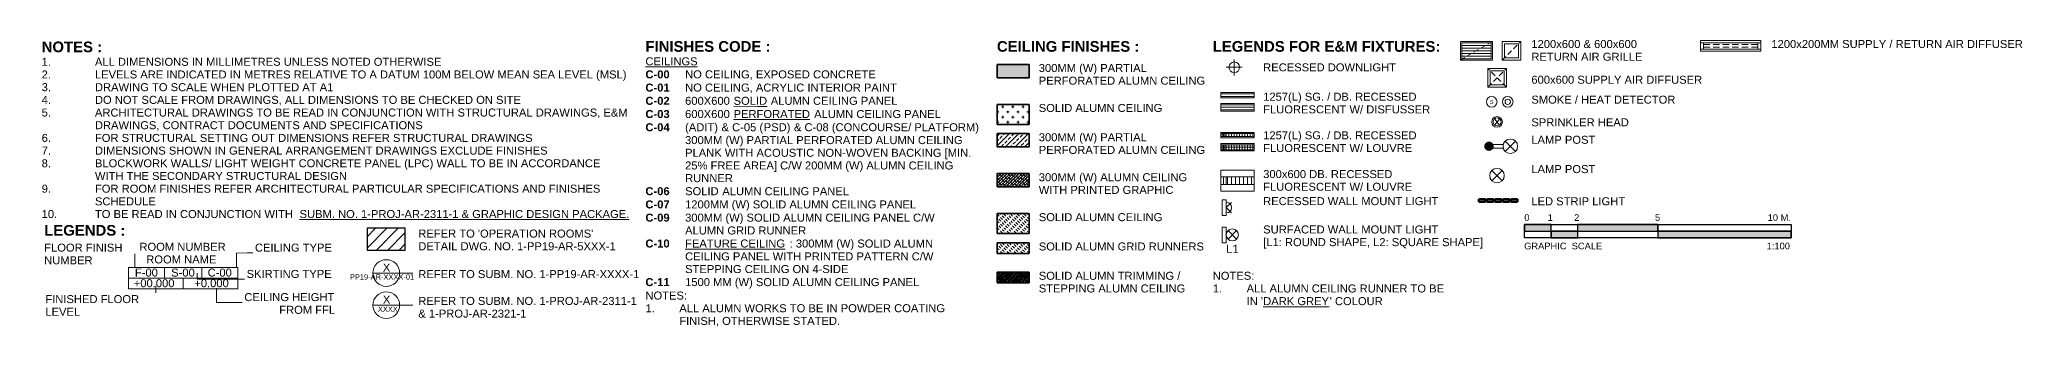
# Model space of a CAD drawing. Header units: millimetres. Extents: x -920231 to -841213, y -17301 to 22361.
# Drawn here: x -841957 to -841213, y -134 to -26 of the extents above; entities that cross this region are included whole.
import ezdxf

# ---------------------------------------------------------------- set-up
doc = ezdxf.new("R2010")
doc.units = ezdxf.units.MM
doc.linetypes.add('DPA_Hidden 50', pattern=[3, 2, -1])
doc.linetypes.add('Hidden - Short', pattern=[3.571875, 2.38125, -1.190625])
for name, color, linetype, lineweight in [('A-ANNO-NOTE', 3, 'Continuous', 25), ('A-DETL', 1, 'Continuous', 70), ('A-DETL-GENF', 2, 'Continuous', 35), ('A-DETL-THIN', 1, 'Continuous', 25), ('G-ANNO-TEXT', 3, 'Continuous', 9)]:
    doc.layers.add(name, color=color, linetype=linetype, lineweight=lineweight)
doc.styles.add('Arial_4', font='arial.ttf', dxfattribs={"height": 2.5})
doc.styles.add('Arial_5', font='arial.ttf', dxfattribs={"height": 3})
doc.styles.add('Arial_6', font='arial.ttf', dxfattribs={"height": 2})
doc.styles.add('Arial_7', font='arial.ttf', dxfattribs={"height": 1.5})
doc.styles.add('Arial_B', font='arialbd.ttf', dxfattribs={"height": 4})
doc.styles.add('Arial_B_1', font='arialbd.ttf', dxfattribs={"height": 3})
pattern_1 = [(135, (-841782.472, 1.539), (-2.539928, 2e-16), [1.034, -2.558]), (135, (-841783.742, 0.2694), (-2.539928, 2e-16), [1.034, -2.558]), (135, (-841784.3774, 2.174), (-2.539928, 2e-16), [0.51703, -3.075]), (135, (-841783.107, 0.9044), (-2.539928, 2e-16), [1.034, -2.558]), (135, (-841782.203, 0), (-2.539928, 2e-16), [0.51703, -3.075])]

# ---------------------------------------------------------------- blocks, each defined once
blk = doc.blocks.new('Graphic scale1 - Graphic scale 100-8746870-CRD_Legend Notes Part Plans - Ceiling Plan 1_100')
at = {"layer": 'A-ANNO-NOTE', "lineweight": 9}
h = blk.add_hatch(color=256, dxfattribs=at)
h.paths.add_polyline_path([(434.68, -98.08), (404.61, -98.08), (404.61, -95.59), (434.68, -95.59)])
h.paths.add_polyline_path([(394.68, -95.59), (394.68, -98.08), (384.68, -98.08), (384.68, -95.59)])
h = blk.add_hatch(color=256, dxfattribs=at)
h.paths.add_polyline_path([(484.68, -100.56), (434.68, -100.56), (434.68, -98.08), (484.68, -98.08)])
h.paths.add_polyline_path([(404.68, -98.08), (404.68, -100.56), (394.68, -100.56), (394.68, -98.08)])
at = {"layer": 'A-ANNO-NOTE'}
for p, q in [((384.68, -100.56), (384.68, -95.59)), ((384.68, -95.59), (484.68, -95.59)), ((394.68, -95.59), (384.68, -95.59)), ((384.68, -95.59), (384.68, -98.08)), ((394.68, -100.56), (394.68, -95.59)), ((394.68, -98.08), (394.68, -95.59)), ((404.61, -95.59), (404.61, -100.56)), ((434.68, -95.59), (404.61, -95.59)), ((404.61, -95.59), (404.61, -98.08)), ((434.68, -95.59), (434.68, -100.56)), ((434.68, -98.08), (434.68, -95.59)), ((484.68, -95.59), (484.68, -100.56)), ((384.68, -98.08), (484.68, -98.08)), ((384.68, -98.08), (394.68, -98.08)), ((484.68, -100.56), (384.68, -100.56)), ((404.68, -98.08), (394.68, -98.08)), ((394.68, -98.08), (394.68, -100.56)), ((394.68, -100.56), (404.68, -100.56)), ((404.61, -98.08), (434.68, -98.08)), ((404.68, -100.56), (404.68, -98.08)), ((484.68, -98.08), (434.68, -98.08)), ((434.68, -98.08), (434.68, -100.56)), ((434.68, -100.56), (484.68, -100.56)), ((484.68, -100.56), (484.68, -98.08))]:
    blk.add_line(p, q, dxfattribs=at)
at = {"layer": 'A-ANNO-NOTE', "lineweight": 9, "char_height": 2.5, "attachment_point": 1, "style": 'Arial_4'}
for s, insert, width in [('0', (384.63, -91.73), 2.3249), ('1', (393.4, -91.73), 2.3249), ('2', (403.31, -91.73), 2.3249), ('5', (433.62, -91.73), 2.3249), ('10 M.', (475.89, -91.73), 10.5021), ('GRAPHIC  SCALE', (384.56, -102.42), 35.4346), ('1:100', (475.5, -102.42), 10.5021)]:
    blk.add_mtext(s, dxfattribs=dict(at, insert=insert, width=width))

msp = doc.modelspace()

# ---------------------------------------------------------------- hatches: boundary and pattern name
at = {"layer": 'A-DETL-GENF'}
for points in [[(-841585.79, -40.49), (-841585.79, -35.49), (-841597.76, -35.49), (-841597.76, -40.49)], [(-841413.35, -67.6), (-841413, -67.56), (-841412.67, -67.42), (-841412.39, -67.2), (-841412.17, -66.92), (-841412.03, -66.59), (-841411.99, -66.24), (-841412.03, -65.89), (-841412.17, -65.56), (-841412.39, -65.28), (-841412.67, -65.06), (-841413, -64.93), (-841413.35, -64.88), (-841413.7, -64.93), (-841414.03, -65.06), (-841414.31, -65.28), (-841414.53, -65.56), (-841414.66, -65.89), (-841414.71, -66.24), (-841414.66, -66.59), (-841414.53, -66.92), (-841414.31, -67.2), (-841414.03, -67.42), (-841413.7, -67.56)]]:
    msp.add_hatch(color=7, dxfattribs=at).paths.add_polyline_path(points)
at = {"layer": 'A-DETL-GENF', "lineweight": 9}
h = msp.add_hatch(dxfattribs=at)
h.set_pattern_fill('FP_19', color=135, style=0, pattern_type=2)
h.set_pattern_definition([(0, (-841784.743, 0), (1.905, 1.905), [0.9525, -2.857]), (90, (-841784.2667, -0.4763), (-1.905, 1.905), [0.9525, -2.857])])
h.paths.add_polyline_path([(-841585.79, -57.99), (-841585.79, -50.49), (-841597.76, -50.49), (-841597.76, -57.99)])
h = msp.add_hatch(dxfattribs=at)
h.set_pattern_fill('FP_15', color=253, style=0, pattern_type=2)
h.set_pattern_definition([(45, (-841784.743, 0), (-1.78191, 1.78191), []), (45, (-841782.961, 0), (-1.78191, 1.78191), [1.26, -0.63004])])
h.paths.add_polyline_path([(-841585.79, -66.49), (-841585.79, -61.49), (-841597.76, -61.49), (-841597.76, -66.49)])
h = msp.add_hatch(dxfattribs=at)
h.set_pattern_fill('FP_16', color=253, style=0, pattern_type=2)
h.set_pattern_definition([(45, (-841784.74295, 0), (-0.561266, 0.561266), []), (135, (-841784.74295, 0), (-1.6841516, 0.5616196), [1.984, -1.191])])
h.paths.add_polyline_path([(-841585.79, -81.49), (-841585.79, -76.49), (-841597.76, -76.49), (-841597.76, -81.49)])
at = {"layer": 'A-DETL-GENF'}
h = msp.add_hatch(color=7, dxfattribs=at)
h.paths.add_polyline_path([(-841414.7, -87.14), (-841414.7, -86.14), (-841417.2, -86.14), (-841417.2, -87.14)])
h.paths.add_polyline_path([(-841402.7, -87.14), (-841402.7, -86.14), (-841405.2, -86.14), (-841405.2, -87.14)])
h.paths.add_polyline_path([(-841408.2, -87.14), (-841405.7, -87.14), (-841405.7, -86.14), (-841408.2, -86.14)])
h.paths.add_polyline_path([(-841411.7, -87.14), (-841411.7, -86.14), (-841414.2, -86.14), (-841414.2, -87.14)])
h.paths.add_polyline_path([(-841411.2, -87.14), (-841408.7, -87.14), (-841408.7, -86.14), (-841411.2, -86.14)])
at = {"layer": 'A-DETL-GENF', "lineweight": 9}
h = msp.add_hatch(dxfattribs=at)
h.set_pattern_fill('FP_17', color=253, style=0, pattern_type=2)
h.set_pattern_definition(pattern_1)
h.paths.add_polyline_path([(-841585.79, -98.99), (-841585.79, -91.49), (-841597.76, -91.49), (-841597.76, -98.99)])
h = msp.add_hatch(dxfattribs=at)
h.set_pattern_fill('FP_14', color=10, style=0, pattern_type=2)
h.set_pattern_definition([(45, (-841784.743, 0), (-2.12132, 2.12132), [])])
h.paths.add_polyline_path([(-841819.74, -105.21), (-841819.74, -97.02), (-841834.02, -97.02), (-841834.02, -105.21)])
h = msp.add_hatch(dxfattribs=at)
h.set_pattern_fill('FP_17', color=253, style=0, pattern_type=2)
h.set_pattern_definition(pattern_1)
h.paths.add_polyline_path([(-841585.79, -106.49), (-841585.79, -102.49), (-841597.76, -102.49), (-841597.76, -106.49)])
h = msp.add_hatch(dxfattribs=at)
h.set_pattern_fill('FP_18', color=253, style=0, pattern_type=2)
h.set_pattern_definition([(45, (-841784.74295, 0), (-0.3367596, 0.3367596), []), (135, (-841784.74295, 0), (-1.0102788, 0.3367596), [1.191, -0.71437])])
h.paths.add_polyline_path([(-841585.79, -117.49), (-841585.79, -113.49), (-841597.76, -113.49), (-841597.76, -117.49)])

# ---------------------------------------------------------------- linework, layer by layer
at = {"layer": 'A-DETL', "lineweight": 9}
for p, q in [((-841424.1, -26.89), (-841412.1, -26.89)), ((-841424.1, -33.89), (-841424.1, -26.89)), ((-841412.6, -27.39), (-841423.59, -27.39)), ((-841423.59, -33.35), (-841423.59, -27.39)), ((-841412.6, -28.39), (-841423.59, -28.39)), ((-841412.6, -29.39), (-841423.59, -29.39)), ((-841412.6, -27.39), (-841412.6, -33.35)), ((-841412.1, -26.89), (-841412.1, -33.89)), ((-841401.44, -26.89), (-841408.44, -26.89)), ((-841408.44, -26.89), (-841408.44, -33.89)), ((-841407.56, -27.76), (-841407.56, -33.01)), ((-841402.31, -27.76), (-841407.56, -27.76)), ((-841402.31, -33.01), (-841402.31, -27.76)), ((-841401.44, -33.89), (-841401.44, -26.89)), ((-841334.1, -26.53), (-841311.44, -26.53)), ((-841334.1, -30.48), (-841334.1, -26.53)), ((-841334.1, -27.36), (-841311.44, -27.36)), ((-841332.88, -29.79), (-841332.88, -27.36)), ((-841312.6, -27.36), (-841312.6, -29.79)), ((-841311.44, -26.53), (-841311.44, -30.48)), ((-841505.86, -36.56), (-841511.86, -36.56)), ((-841508.86, -33.61), (-841508.86, -39.61)), ((-841412.1, -33.89), (-841424.1, -33.89)), ((-841412.6, -30.39), (-841423.59, -30.39)), ((-841412.6, -31.39), (-841423.59, -31.39)), ((-841412.6, -32.39), (-841423.59, -32.39)), ((-841412.6, -33.35), (-841423.59, -33.35)), ((-841406.77, -37.04), (-841413.77, -37.04)), ((-841413.77, -37.04), (-841413.77, -44.04)), ((-841408.44, -33.89), (-841401.44, -33.89)), ((-841407.56, -33.01), (-841402.31, -33.01)), ((-841406.77, -44.04), (-841406.77, -37.04)), ((-841311.44, -29.79), (-841334.1, -29.79)), ((-841311.44, -30.48), (-841334.1, -30.48)), ((-841413.77, -44.04), (-841406.77, -44.04)), ((-841412.89, -37.92), (-841412.89, -43.17)), ((-841407.64, -37.92), (-841412.89, -37.92)), ((-841412.89, -43.17), (-841407.64, -43.17)), ((-841407.64, -43.17), (-841407.64, -37.92)), ((-841513.86, -46.06), (-841501.36, -46.06)), ((-841513.86, -48.01), (-841513.86, -46.06)), ((-841513.86, -46.48), (-841501.36, -46.48)), ((-841501.36, -47.59), (-841513.86, -47.59)), ((-841501.36, -48.01), (-841513.86, -48.01)), ((-841513.86, -50.22), (-841501.36, -50.22)), ((-841513.86, -52.99), (-841513.86, -50.22)), ((-841513.86, -50.63), (-841501.36, -50.63)), ((-841501.36, -51.6), (-841513.86, -51.6)), ((-841501.36, -48.01), (-841501.36, -46.06)), ((-841501.36, -52.99), (-841501.36, -50.22)), ((-841501.36, -52.58), (-841513.86, -52.58)), ((-841501.36, -52.99), (-841513.86, -52.99)), ((-841411.35, -55.98), (-841409.38, -58.24)), ((-841409.34, -55.98), (-841411.31, -58.24)), ((-841513.86, -61.06), (-841501.36, -61.06)), ((-841513.86, -63.01), (-841513.86, -61.06)), ((-841513.86, -61.48), (-841501.36, -61.48)), ((-841513.86, -62.59), (-841513.86, -61.48)), ((-841501.36, -62.59), (-841513.86, -62.59)), ((-841501.36, -63.01), (-841513.86, -63.01)), ((-841513.86, -65.22), (-841501.36, -65.22)), ((-841513.86, -67.99), (-841513.86, -65.22)), ((-841513.86, -65.63), (-841501.36, -65.63)), ((-841513.86, -67.58), (-841513.86, -65.63)), ((-841501.36, -66.6), (-841513.86, -66.6)), ((-841513.36, -62.59), (-841513.36, -61.48)), ((-841513.36, -67.58), (-841513.36, -65.63)), ((-841512.86, -62.59), (-841512.86, -61.48)), ((-841512.86, -67.58), (-841512.86, -65.63)), ((-841512.36, -62.59), (-841512.36, -61.48)), ((-841512.36, -67.58), (-841512.36, -65.63)), ((-841511.86, -62.59), (-841511.86, -61.48)), ((-841511.86, -67.58), (-841511.86, -65.63)), ((-841510.86, -62.59), (-841510.86, -61.48)), ((-841510.86, -67.58), (-841510.86, -65.63)), ((-841509.86, -62.59), (-841509.86, -61.48)), ((-841509.86, -67.58), (-841509.86, -65.63)), ((-841508.86, -62.59), (-841508.86, -61.48)), ((-841508.86, -67.58), (-841508.86, -65.63)), ((-841507.86, -62.59), (-841507.86, -61.48)), ((-841507.86, -67.58), (-841507.86, -65.63)), ((-841506.86, -62.59), (-841506.86, -61.48)), ((-841506.86, -67.58), (-841506.86, -65.63)), ((-841505.86, -62.59), (-841505.86, -61.48)), ((-841505.86, -67.58), (-841505.86, -65.63)), ((-841504.86, -62.59), (-841504.86, -61.48)), ((-841504.86, -67.58), (-841504.86, -65.63)), ((-841503.86, -62.59), (-841503.86, -61.48)), ((-841503.86, -67.58), (-841503.86, -65.63)), ((-841502.86, -62.59), (-841502.86, -61.48)), ((-841502.86, -67.58), (-841502.86, -65.63)), ((-841501.86, -62.59), (-841501.86, -61.48)), ((-841501.86, -67.58), (-841501.86, -65.63)), ((-841501.36, -63.01), (-841501.36, -61.06)), ((-841501.36, -67.99), (-841501.36, -65.22)), ((-841408, -65.61), (-841412.14, -65.61)), ((-841403.42, -68.17), (-841407.27, -64.32)), ((-841407.27, -68.17), (-841403.42, -64.32)), ((-841501.36, -67.58), (-841513.86, -67.58)), ((-841501.36, -67.99), (-841513.86, -67.99)), ((-841407.97, -66.97), (-841412.2, -66.97)), ((-841513.86, -83.04), (-841513.86, -75.22)), ((-841513.86, -75.22), (-841501.36, -75.22)), ((-841513.86, -77.72), (-841501.36, -77.72)), ((-841501.36, -80.54), (-841513.86, -80.54)), ((-841512.91, -80.54), (-841512.91, -77.72)), ((-841511.91, -80.54), (-841511.91, -77.72)), ((-841511.41, -80.54), (-841511.41, -77.72)), ((-841509.91, -80.54), (-841509.91, -77.72)), ((-841508.41, -80.54), (-841508.41, -77.72)), ((-841506.91, -80.54), (-841506.91, -77.72)), ((-841505.41, -80.54), (-841505.41, -77.72)), ((-841503.91, -80.54), (-841503.91, -77.72)), ((-841502.41, -80.54), (-841502.41, -77.72)), ((-841501.36, -75.22), (-841501.36, -83.04)), ((-841408.42, -79.17), (-841412.27, -75.32)), ((-841412.27, -79.17), (-841408.42, -75.32)), ((-841501.36, -83.04), (-841513.86, -83.04)), ((-841513.36, -92.23), (-841513.36, -86.32)), ((-841511.86, -86.32), (-841513.36, -86.32)), ((-841511.86, -86.32), (-841511.86, -92.23)), ((-841511.86, -89.27), (-841509.91, -87.33)), ((-841511.86, -92.23), (-841513.36, -92.23)), ((-841513.36, -102.45), (-841513.36, -96.55)), ((-841511.86, -96.55), (-841513.36, -96.55)), ((-841511.86, -89.27), (-841509.91, -91.22)), ((-841511.86, -96.55), (-841511.86, -102.45)), ((-841511.86, -102.45), (-841513.36, -102.45)), ((-841511.2, -101.1), (-841508.01, -97.9)), ((-841511.2, -97.9), (-841508.01, -101.1)), ((-841927.99, -106.27), (-841954.54, -106.27)), ((-841921.18, -106.27), (-841927.99, -106.27)), ((-841921.18, -111.69), (-841921.18, -106.27)), ((-841883.02, -111.69), (-841883.02, -106.27)), ((-841883.02, -106.27), (-841847.09, -106.27)), ((-841923.47, -111.69), (-841882.47, -111.69)), ((-841923.47, -119.69), (-841923.47, -111.69)), ((-841923.47, -115.69), (-841882.47, -115.69)), ((-841913.31, -118.65), (-841913.31, -125.6)), ((-841909.97, -111.69), (-841909.97, -115.69)), ((-841902.97, -115.69), (-841902.97, -119.69)), ((-841897.76, -113.81), (-841897.76, -116.14)), ((-841897.76, -116.14), (-841847.09, -116.14)), ((-841895.97, -111.69), (-841895.97, -115.69)), ((-841882.47, -111.69), (-841882.47, -119.69)), ((-841831.85, -113.81), (-841816.85, -113.81)), ((-841923.64, -125.6), (-841954.54, -125.6)), ((-841913.31, -125.6), (-841923.64, -125.6)), ((-841882.47, -119.69), (-841923.47, -119.69)), ((-841890.52, -119.47), (-841890.52, -124.86)), ((-841890.52, -124.86), (-841847.09, -124.86)), ((-841831.85, -125.86), (-841816.85, -125.86))]:
    msp.add_line(p, q, dxfattribs=at)
at = {"layer": 'A-DETL', "linetype": 'DPA_Hidden 50', "lineweight": 9}
for p, q in [((-841412.1, -26.89), (-841424.1, -33.89)), ((-841408.44, -33.89), (-841401.44, -26.89)), ((-841406.77, -44.04), (-841413.77, -37.04)), ((-841413.77, -44.04), (-841406.77, -37.04))]:
    msp.add_line(p, q, dxfattribs=at)
at = {"layer": 'A-DETL', "linetype": 'Hidden - Short', "lineweight": 9}
for p, q in [((-841332.88, -28.08), (-841312.6, -28.08)), ((-841312.6, -28.96), (-841332.88, -28.96))]:
    msp.add_line(p, q, dxfattribs=at)
at = {"layer": 'A-DETL', "lineweight": 35}
for p, q in [((-841585.79, -35.49), (-841597.76, -35.49)), ((-841597.76, -35.49), (-841597.76, -40.49)), ((-841585.79, -40.49), (-841585.79, -35.49)), ((-841597.76, -40.49), (-841585.79, -40.49)), ((-841585.79, -50.49), (-841597.76, -50.49)), ((-841597.76, -50.49), (-841597.76, -57.99)), ((-841585.79, -57.99), (-841585.79, -50.49)), ((-841597.76, -57.99), (-841585.79, -57.99)), ((-841585.79, -61.49), (-841597.76, -61.49)), ((-841597.76, -61.49), (-841597.76, -66.49)), ((-841597.76, -66.49), (-841585.79, -66.49)), ((-841585.79, -66.49), (-841585.79, -61.49)), ((-841585.79, -76.49), (-841597.76, -76.49)), ((-841597.76, -76.49), (-841597.76, -81.49)), ((-841597.76, -81.49), (-841585.79, -81.49)), ((-841585.79, -81.49), (-841585.79, -76.49)), ((-841585.79, -91.49), (-841597.76, -91.49)), ((-841597.76, -91.49), (-841597.76, -98.99)), ((-841585.79, -98.99), (-841585.79, -91.49)), ((-841597.76, -98.99), (-841585.79, -98.99)), ((-841585.79, -102.49), (-841597.76, -102.49)), ((-841597.76, -102.49), (-841597.76, -106.49)), ((-841585.79, -106.49), (-841585.79, -102.49)), ((-841597.76, -106.49), (-841585.79, -106.49)), ((-841585.79, -113.49), (-841597.76, -113.49)), ((-841597.76, -113.49), (-841597.76, -117.49)), ((-841597.76, -117.49), (-841585.79, -117.49)), ((-841585.79, -117.49), (-841585.79, -113.49))]:
    msp.add_line(p, q, dxfattribs=at)
at = {"layer": 'A-DETL', "lineweight": 50}
for p, q in [((-841414.7, -86.14), (-841417.2, -86.14)), ((-841417.2, -86.14), (-841417.2, -87.14)), ((-841417.2, -87.14), (-841414.7, -87.14)), ((-841414.7, -87.14), (-841414.7, -86.14)), ((-841411.7, -86.14), (-841414.2, -86.14)), ((-841414.2, -86.14), (-841414.2, -87.14)), ((-841414.2, -87.14), (-841411.7, -87.14)), ((-841411.7, -87.14), (-841411.7, -86.14)), ((-841408.7, -86.14), (-841411.2, -86.14)), ((-841411.2, -86.14), (-841411.2, -87.14)), ((-841411.2, -87.14), (-841408.7, -87.14)), ((-841408.7, -87.14), (-841408.7, -86.14)), ((-841405.7, -86.14), (-841408.2, -86.14)), ((-841408.2, -86.14), (-841408.2, -87.14)), ((-841408.2, -87.14), (-841405.7, -87.14)), ((-841405.7, -87.14), (-841405.7, -86.14)), ((-841402.7, -86.14), (-841405.2, -86.14)), ((-841405.2, -86.14), (-841405.2, -87.14)), ((-841405.2, -87.14), (-841402.7, -87.14)), ((-841402.7, -87.14), (-841402.7, -86.14))]:
    msp.add_line(p, q, dxfattribs=at)
at = {"layer": 'A-DETL', "lineweight": 9}
for centre, radius in [((-841508.86, -36.56), 2), ((-841412.34, -49.55), 2), ((-841406.34, -49.55), 2), ((-841406.34, -49.55), 1), ((-841410.34, -57.09), 2), ((-841410.34, -57.09), 1.5), ((-841405.35, -66.24), 2.72), ((-841410.35, -77.24), 2.72), ((-841509.6, -99.5), 2.26), ((-841826.85, -113.81), 5), ((-841826.85, -125.86), 5)]:
    msp.add_circle(centre, radius, dxfattribs=at)
for centre, radius, start, end in [((-841413.35, -66.24), 1.36, 90, 270), ((-841413.35, -66.24), 1.36, 270, 90), ((-841511.86, -89.27), 2, 270, 90)]:
    msp.add_arc(centre, radius, start, end, dxfattribs=at)
at = {"layer": 'A-DETL', "lineweight": 50}
for start, end in [(360, 180), (180, 360)]:
    msp.add_arc((-841413.35, -66.24), 1.36, start, end, dxfattribs=at)
at = {"layer": 'A-DETL-THIN'}
for p, q in [((-841819.74, -97.02), (-841834.02, -97.02)), ((-841834.02, -97.02), (-841834.02, -105.21)), ((-841819.74, -105.21), (-841819.74, -97.02)), ((-841834.02, -105.21), (-841819.74, -105.21))]:
    msp.add_line(p, q, dxfattribs=at)

# ---------------------------------------------------------------- block references
at = {"layer": 'A-ANNO-NOTE', "lineweight": 9}
msp.add_blockref('Graphic scale1 - Graphic scale 100-8746870-CRD_Legend Notes Part Plans - Ceiling Plan 1_100', (-841784.74, 0), dxfattribs=at)

# ---------------------------------------------------------------- texts
at = {"layer": 'G-ANNO-TEXT', "color": 7, "attachment_point": 1}
for s, insert, char_height, width, style in [('NOTES :', (-841956.08, -26.91), 4, 27.6582, 'Arial_B'), ('FINISHES CODE :', (-841729.68, -26.74), 4, 57.2405, 'Arial_B'), ('CEILING FINISHES :', (-841597.87, -26.74), 4, 65.2574, 'Arial_B'), ('LEGENDS FOR E&M FIXTURES:', (-841516.95, -26.74), 4, 104.2194, 'Arial_B'), ('1200x600 & 600x600 ', (-841397.47, -26.34), 3, 50.2658, 'Arial_5'), ('1200x200MM SUPPLY / RETURN AIR DIFFUSER', (-841307.47, -26.34), 3, 115.7637, 'Arial_5'), ('\\LCEILINGS', (-841729.68, -32.84), 3, 24.0506, 'Arial_5'), ('300MM (W) PARTIAL ', (-841582.18, -35.34), 3, 51.5485, 'Arial_5'), ('RECESSED DOWNLIGHT', (-841498.03, -35.1), 3, 61.4894, 'Arial_5'), ('RETURN AIR GRILLE', (-841397.47, -31.11), 3, 51.2278, 'Arial_5'), ('C-00', (-841729.68, -37.73), 3, 11.1435, 'Arial_B_1'), ('C-01', (-841729.68, -42.69), 3, 11.1435, 'Arial_B_1'), ('^I^I', (-841720.49, -37.73), 3, 6.8945, 'Arial_5'), ('^I^I', (-841720.49, -42.69), 3, 6.8945, 'Arial_5'), ('NO CEILING, EXPOSED CONCRETE', (-841714.8, -37.73), 3, 87.7046, 'Arial_5'), ('NO CEILING, ACRYLIC INTERIOR PAINT', (-841714.8, -42.69), 3, 97.5654, 'Arial_5'), ('PERFORATED ALUMN CEILING  ', (-841582.18, -40.1), 3, 78.2447, 'Arial_5'), ('600x600 SUPPLY AIR DIFFUSER', (-841397.47, -39.75), 3, 78.6455, 'Arial_5'), ('C-02', (-841729.68, -47.66), 3, 11.1435, 'Arial_B_1'), ('^I^I', (-841720.49, -47.66), 3, 6.8945, 'Arial_5'), ('600X600 ', (-841714.8, -47.66), 3, 22.0464, 'Arial_5'), ('\\LSOLID', (-841696.61, -47.66), 3, 15.4726, 'Arial_5'), (' ALUMN CEILING PANEL ', (-841683.84, -47.66), 3, 61.2489, 'Arial_5'), ('SOLID ALUMN CEILING', (-841582.18, -50.34), 3, 56.9198, 'Arial_5'), ('1257(L) SG. / DB. RECESSED ', (-841498.03, -46.12), 3, 72.232, 'Arial_5'), ('FLUORESCENT W/ DISFUSSER', (-841498.03, -50.88), 3, 77.2025, 'Arial_5'), ('S', (-841413.04, -48.87), 1.5, 1.6835, 'Arial_7'), ('SMOKE / HEAT DETECTOR', (-841397.47, -47.22), 3, 66.5401, 'Arial_5'), ('C-03', (-841729.68, -52.62), 3, 11.1435, 'Arial_B_1'), ('C-04 ', (-841729.68, -57.58), 3, 12.5865, 'Arial_B_1'), ('^I^I', (-841720.49, -52.62), 3, 6.8945, 'Arial_5'), ('\\fArial|b1|i0|c0|p34|;^I', (-841719.3, -57.58), 3, 5.4515, 'Arial_B_1'), ('600X600 ', (-841714.8, -52.62), 3, 22.0464, 'Arial_5'), ('(', (-841714.8, -57.58), 3, 1.6835, 'Arial_5'), ('ADIT)', (-841713.41, -57.58), 3, 13.4683, 'Arial_5'), (' & C-05 (', (-841702.3, -57.58), 3, 20.6034, 'Arial_5'), ('\\LPERFORATED', (-841696.61, -52.62), 3, 35.1941, 'Arial_5'), ('PSD)', (-841685.3, -57.58), 3, 12.2658, 'Arial_5'), ('& C-08 (CONCOURSE/ PLATFORM)', (-841673.99, -57.58), 3, 85.1392, 'Arial_5'), (' ALUMN CEILING PANEL ', (-841667.57, -52.62), 3, 61.2489, 'Arial_5'), ('^I^I^I', (-841617.04, -52.62), 3, 13.789, 'Arial_5'), ('^I', (-841603.74, -57.58), 3, 3.6878, 'Arial_5'), ('SPRINKLER HEAD', (-841397.47, -55.72), 3, 44.8945, 'Arial_5'), ('^I^I^I', (-841729.68, -62.41), 3, 18.038, 'Arial_5'), ('300MM (W) PARTIAL PERFORATED ALUMN CEILING ', (-841714.8, -62.41), 3, 129.6329, 'Arial_5'), ('^I^I', (-841607.84, -62.41), 3, 8.6582, 'Arial_5'), ('300MM (W) PARTIAL ', (-841582.18, -61.34), 3, 51.5485, 'Arial_5'), ('PERFORATED ALUMN CEILING', (-841582.18, -66.1), 3, 76.6413, 'Arial_5'), ('1257(L) SG. / DB. RECESSED ', (-841498.03, -60.61), 3, 72.232, 'Arial_5'), ('FLUORESCENT W/ LOUVRE', (-841498.03, -65.38), 3, 68.9451, 'Arial_5'), ('LAMP POST', (-841397.47, -62.29), 3, 29.5823, 'Arial_5'), ('^I^I^I', (-841729.68, -67.17), 3, 18.038, 'Arial_5'), ('^I^I^I', (-841729.68, -71.93), 3, 18.038, 'Arial_5'), ('25% FREE AREA] C/W 200MM (W) ALUMN CEILING ', (-841714.8, -71.93), 3, 125.5443, 'Arial_5'), ('PLANK WITH ACOUSTIC NON-WOVEN BACKING [MIN. ', (-841714.8, -67.17), 3, 133.8818, 'Arial_5'), ('^I^I^I', (-841611.21, -71.93), 3, 12.7468, 'Arial_5'), ('^I', (-841604.34, -67.17), 3, 4.4093, 'Arial_5'), ('LAMP POST', (-841397.47, -73.29), 3, 29.5823, 'Arial_5'), ('^I^I^I', (-841729.68, -76.69), 3, 18.038, 'Arial_5'), ('C-06 ', (-841729.68, -81.59), 3, 12.5865, 'Arial_B_1'), ('^I', (-841719.3, -81.59), 3, 5.4515, 'Arial_5'), ('SOLID ', (-841714.8, -81.59), 3, 16.9156, 'Arial_5'), ('RUNNER ', (-841714.8, -76.69), 3, 23.3291, 'Arial_5'), ('ALUMN CEILING PANEL ', (-841700.84, -81.59), 3, 59.8059, 'Arial_5'), ('WITH PRINTED GRAPHIC ', (-841582.18, -81.1), 3, 63.8143, 'Arial_5'), ('300MM (W) ALUMN CEILING ', (-841582.18, -76.34), 3, 69.9873, 'Arial_5'), ('300x600 DB. RECESSED ', (-841498.03, -75.16), 3, 61.0084, 'Arial_5'), ('FLUORESCENT W/ LOUVRE', (-841498.03, -79.92), 3, 68.9451, 'Arial_5'), ('C-07 ', (-841729.68, -86.55), 3, 12.5865, 'Arial_B_1'), ('^I', (-841718.11, -86.55), 3, 4.0084, 'Arial_5'), ('1200MM (W) SOLID ALUMN CEILING PANEL', (-841714.8, -86.55), 3, 106.7046, 'Arial_5'), ('RECESSED WALL MOUNT LIGHT', (-841498.03, -85.32), 3, 81.0506, 'Arial_5'), ('LED STRIP LIGHT', (-841397.47, -85.37), 3, 43.3713, 'Arial_5'), ('^I^I^I', (-841729.68, -96.34), 3, 18.038, 'Arial_5'), ('C-09', (-841729.68, -91.51), 3, 11.1435, 'Arial_B_1'), ('^I^I', (-841720.49, -91.51), 3, 6.8945, 'Arial_B_1'), ('ALUMN GRID RUNNER', (-841714.8, -96.34), 3, 55.5569, 'Arial_5'), ('300MM (W) SOLID ALUMN CEILING PANEL C/W ', (-841714.8, -91.51), 3, 116.9662, 'Arial_5'), ('^I', (-841618.29, -91.51), 3, 3.2869, 'Arial_5'), ('SOLID ALUMN CEILING', (-841582.18, -91.34), 3, 56.9198, 'Arial_5'), ('SURFACED WALL MOUNT LIGHT', (-841498.03, -95.96), 3, 80.9704, 'Arial_5'), ('C-10', (-841729.68, -101.23), 3, 11.1435, 'Arial_B_1'), ('^I', (-841719.3, -101.23), 3, 5.4515, 'Arial_5'), ('\\LFEATURE CEILING', (-841714.8, -101.23), 3, 46.097, 'Arial_5'), (' : 300MM (W) SOLID ALUMN ', (-841676.77, -101.23), 3, 69.1856, 'Arial_5'), ('^I^I^I^I', (-841619.68, -101.23), 3, 23.0084, 'Arial_5'), ('SOLID ALUMN GRID RUNNERS', (-841582.18, -102.34), 3, 75.9198, 'Arial_5'), ('L1', (-841511.9, -103.19), 3, 5.7721, 'Arial_5'), ('[L1: ROUND SHAPE, L2: SQUARE SHAPE]', (-841498.03, -100.72), 3, 101.4135, 'Arial_5'), ('X', (-841828.13, -110.25), 3, 3.2869, 'Arial_5'), ('^I^I^I', (-841729.68, -106.06), 3, 18.038, 'Arial_5'), ('^I^I^I', (-841729.68, -110.82), 3, 18.038, 'Arial_5'), ('STEPPING CEILING ON 4-SIDE', (-841714.8, -110.82), 3, 75.3586, 'Arial_5'), ('CEILING PANEL WITH PRINTED PATTERN C/W ', (-841714.8, -106.06), 3, 116.6455, 'Arial_5'), ('+00.000', (-841921.53, -116.14), 3, 18.8397, 'Arial_5'), ('F-00', (-841921.12, -112.14), 3, 10.5823, 'Arial_5'), ('S-00', (-841907.5, -112.14), 3, 10.903, 'Arial_5'), ('+0.000', (-841898.84, -116.14), 3, 15.9536, 'Arial_5'), ('C-00', (-841893.85, -112.14), 3, 11.1435, 'Arial_5'), ('REFER TO SUBM. NO. 1-PP19-AR-XXXX-1', (-841814.84, -112.71), 3, 101.2531, 'Arial_5'), ('C-11', (-841729.68, -115.72), 3, 11.1435, 'Arial_B_1'), ('^I', (-841719.3, -115.72), 3, 5.4515, 'Arial_5'), ('1500 MM (W) SOLID ALUMN CEILING PANEL', (-841714.8, -115.72), 3, 108.1476, 'Arial_5'), ('SOLID ALUMN TRIMMING / ', (-841582.18, -113.34), 3, 66.6202, 'Arial_5'), ('STEPPING ALUMN CEILING', (-841582.18, -118.1), 3, 67.5823, 'Arial_5'), ('1.', (-841516.95, -118.1), 3, 15.3924, 'Arial_5'), ('NOTES:', (-841516.95, -113.34), 3, 19.2405, 'Arial_5'), ('ALL ALUMN CEILING RUNNER TO BE ', (-841504.25, -118.1), 3, 92.4346, 'Arial_5'), ('XXXX', (-841829.99, -126.39), 2, 9.2996, 'Arial_6'), ('X', (-841828.13, -122.3), 3, 3.2869, 'Arial_5'), ('REFER TO SUBM. NO. 1-PROJ-AR-2311-1 ', (-841814.84, -122.78), 3, 102.135, 'Arial_5'), ('1.', (-841729.68, -125.52), 3, 15.3924, 'Arial_5'), ('NOTES:', (-841729.68, -120.76), 3, 19.2405, 'Arial_5'), ('ALL ALUMN WORKS TO BE IN POWDER COATING ', (-841716.98, -125.52), 3, 124.5822, 'Arial_5'), ("IN '", (-841504.25, -122.86), 3, 7.5359, 'Arial_5'), ('\\LDARK GREY', (-841498.03, -122.86), 3, 30.2236, 'Arial_5'), ("' COLOUR", (-841473.09, -122.86), 3, 24.3713, 'Arial_5'), ('& 1-PROJ-AR-2321-1 ', (-841814.84, -127.54), 3, 51.2278, 'Arial_5'), ('FINISH, OTHERWISE STATED.', (-841716.98, -130.28), 3, 74.5569, 'Arial_5')]:
    msp.add_mtext(s, dxfattribs=dict(at, insert=insert, char_height=char_height, width=width, style=style))
at = {"layer": 'G-ANNO-TEXT', "color": 7, "char_height": 3, "width": 24.2097, "attachment_point": 1, "style": 'Arial_5', "bg_fill": 3, "box_fill_scale": 1.25, "bg_fill_color": 256, "bg_fill_true_color": 13158600, "bg_fill_transparency": 0}
for s, insert in [('6.', (-841956.08, -61.59)), ('9.', (-841956.08, -80.64))]:
    msp.add_mtext(s, dxfattribs=dict(at, insert=insert))

# ---------------------------------------------------------------- next in the draw order: texts
at = {"layer": 'G-ANNO-TEXT', "color": 7, "char_height": 3, "attachment_point": 1, "style": 'Arial_5', "bg_fill": 3, "box_fill_scale": 1.25, "bg_fill_color": 256, "bg_fill_true_color": 13158600, "bg_fill_transparency": 0}
for s, insert, width in [('1.', (-841956.08, -33.01), 24.2097), ('7.', (-841956.08, -66.35), 24.2097), ("REFER TO 'OPERATION ROOMS' ", (-841814.84, -97.5), 82.0928), ('ROOM NAME', (-841916.85, -107.2), 32.2278), ('SKIRTING TYPE', (-841879.22, -112.64), 39.2827), ('FINISHED FLOOR', (-841954.69, -122.1), 43.1308), ('CEILING HEIGHT', (-841880.09, -121.35), 41.5274)]:
    msp.add_mtext(s, dxfattribs=dict(at, insert=insert, width=width))

# ---------------------------------------------------------------- next in the draw order: texts
for s, insert, width in [('2.', (-841956.08, -37.77), 24.2097), ('8.', (-841956.08, -71.11), 24.2097), ('ROOM NUMBER', (-841919.42, -102.46), 39.6034), ('DETAIL DWG. NO. 1-PP19-AR-5XXX-1', (-841814.84, -102.26), 90.9114), ('LEVEL', (-841954.69, -126.86), 16.1139), ('FROM FFL', (-841866.99, -126.12), 25.654)]:
    msp.add_mtext(s, dxfattribs=dict(at, insert=insert, width=width))
at = {"layer": 'G-ANNO-TEXT', "color": 7, "insert": (-841840.47, -114.27), "char_height": 2, "width": 29.8228, "attachment_point": 1, "style": 'Arial_6'}
msp.add_mtext('PP19-AR-XXXX-01', dxfattribs=at)

# ---------------------------------------------------------------- next in the draw order: texts
at = {"layer": 'G-ANNO-TEXT', "color": 7, "char_height": 3, "attachment_point": 1, "style": 'Arial_5', "bg_fill": 3, "box_fill_scale": 1.25, "bg_fill_color": 256, "bg_fill_true_color": 13158600, "bg_fill_transparency": 0}
for s, insert, width in [('ALL DIMENSIONS IN MILLIMETRES UNLESS NOTED OTHERWISE', (-841936.1, -33.01), 160.097), ('3.', (-841956.08, -42.54), 24.2097), ('FLOOR FINISH', (-841955.13, -102.77), 35.9958), ('CEILING TYPE', (-841876.11, -102.77), 35.5148)]:
    msp.add_mtext(s, dxfattribs=dict(at, insert=insert, width=width))

# ---------------------------------------------------------------- next in the draw order: texts
for s, insert, width in [('LEVELS ARE INDICATED IN METRES RELATIVE TO A DATUM 100M BELOW MEAN SEA LEVEL (MSL)', (-841936.1, -37.77), 245.7172), ('4.', (-841956.08, -47.3), 24.2097), ('NUMBER', (-841955.13, -107.54), 22.2067)]:
    msp.add_mtext(s, dxfattribs=dict(at, insert=insert, width=width))
at = {"layer": 'G-ANNO-TEXT', "color": 7, "insert": (-841955.13, -95.78), "char_height": 4, "width": 37.1181, "attachment_point": 1, "style": 'Arial_B'}
msp.add_mtext('LEGENDS :', dxfattribs=at)

# ---------------------------------------------------------------- next in the draw order: texts
at = {"layer": 'G-ANNO-TEXT', "color": 7, "char_height": 3, "attachment_point": 1, "style": 'Arial_5', "bg_fill": 3, "box_fill_scale": 1.25, "bg_fill_color": 256, "bg_fill_true_color": 13158600, "bg_fill_transparency": 0}
for s, insert, width in [('DRAWING TO SCALE WHEN PLOTTED AT A1', (-841936.1, -42.54), 110.713), ('5.', (-841956.08, -52.06), 24.2097), ('10.', (-841956.08, -90.16), 24.2097)]:
    msp.add_mtext(s, dxfattribs=dict(at, insert=insert, width=width))

# ---------------------------------------------------------------- next in the draw order: texts
at = {"layer": 'G-ANNO-TEXT', "color": 7, "insert": (-841936.1, -47.3), "char_height": 3, "width": 196.6539, "attachment_point": 1, "style": 'Arial_5', "bg_fill": 3, "box_fill_scale": 1.25, "bg_fill_color": 256, "bg_fill_true_color": 13158600, "bg_fill_transparency": 0}
msp.add_mtext('DO NOT SCALE FROM DRAWINGS, ALL DIMENSIONS TO BE CHECKED ON SITE', dxfattribs=at)

# ---------------------------------------------------------------- next in the draw order: texts
at = {"layer": 'G-ANNO-TEXT', "color": 7, "insert": (-841936.1, -52.06), "char_height": 3, "width": 247.7214, "attachment_point": 1, "style": 'Arial_5', "bg_fill": 3, "box_fill_scale": 1.25, "bg_fill_color": 256, "bg_fill_true_color": 13158600, "bg_fill_transparency": 0}
msp.add_mtext('ARCHITECTURAL DRAWINGS TO BE READ IN CONJUNCTION WITH STRUCTURAL DRAWINGS, E&M ', dxfattribs=at)

# ---------------------------------------------------------------- next in the draw order: texts
at = {"layer": 'G-ANNO-TEXT', "color": 7, "insert": (-841936.1, -56.82), "char_height": 3, "width": 151.2784, "attachment_point": 1, "style": 'Arial_5', "bg_fill": 3, "box_fill_scale": 1.25, "bg_fill_color": 256, "bg_fill_true_color": 13158600, "bg_fill_transparency": 0}
msp.add_mtext('DRAWINGS, CONTRACT DOCUMENTS AND SPECIFICATIONS', dxfattribs=at)

# ---------------------------------------------------------------- next in the draw order: texts
at = {"layer": 'G-ANNO-TEXT', "color": 7, "insert": (-841936.1, -61.59), "char_height": 3, "width": 202.0252, "attachment_point": 1, "style": 'Arial_5', "bg_fill": 3, "box_fill_scale": 1.25, "bg_fill_color": 256, "bg_fill_true_color": 13158600, "bg_fill_transparency": 0}
msp.add_mtext('FOR STRUCTURAL SETTING OUT DIMENSIONS REFER STRUCTURAL DRAWINGS', dxfattribs=at)

# ---------------------------------------------------------------- next in the draw order: texts
at = {"layer": 'G-ANNO-TEXT', "color": 7, "insert": (-841936.1, -66.35), "char_height": 3, "width": 208.7594, "attachment_point": 1, "style": 'Arial_5', "bg_fill": 3, "box_fill_scale": 1.25, "bg_fill_color": 256, "bg_fill_true_color": 13158600, "bg_fill_transparency": 0}
msp.add_mtext('DIMENSIONS SHOWN IN GENERAL ARRANGEMENT DRAWINGS EXCLUDE FINISHES', dxfattribs=at)

# ---------------------------------------------------------------- next in the draw order: texts
at = {"layer": 'G-ANNO-TEXT', "color": 7, "insert": (-841936.1, -71.11), "char_height": 3, "width": 235.6961, "attachment_point": 1, "style": 'Arial_5', "bg_fill": 3, "box_fill_scale": 1.25, "bg_fill_color": 256, "bg_fill_true_color": 13158600, "bg_fill_transparency": 0}
msp.add_mtext('BLOCKWORK WALLS/ LIGHT WEIGHT CONCRETE PANEL (LPC) WALL TO BE IN ACCORDANCE ', dxfattribs=at)

# ---------------------------------------------------------------- next in the draw order: texts
at = {"layer": 'G-ANNO-TEXT', "color": 7, "insert": (-841936.1, -75.87), "char_height": 3, "width": 116.405, "attachment_point": 1, "style": 'Arial_5', "bg_fill": 3, "box_fill_scale": 1.25, "bg_fill_color": 256, "bg_fill_true_color": 13158600, "bg_fill_transparency": 0}
msp.add_mtext('WITH THE SECONDARY STRUCTURAL DESIGN', dxfattribs=at)

# ---------------------------------------------------------------- next in the draw order: texts
at = {"layer": 'G-ANNO-TEXT', "color": 7, "insert": (-841936.1, -80.64), "char_height": 3, "width": 234.2531, "attachment_point": 1, "style": 'Arial_5', "bg_fill": 3, "box_fill_scale": 1.25, "bg_fill_color": 256, "bg_fill_true_color": 13158600, "bg_fill_transparency": 0}
msp.add_mtext('FOR ROOM FINISHES REFER ARCHITECTURAL PARTICULAR SPECIFICATIONS AND FINISHES ', dxfattribs=at)

# ---------------------------------------------------------------- next in the draw order: texts
at = {"layer": 'G-ANNO-TEXT', "color": 7, "insert": (-841936.1, -85.4), "char_height": 3, "width": 27.9789, "attachment_point": 1, "style": 'Arial_5', "bg_fill": 3, "box_fill_scale": 1.25, "bg_fill_color": 256, "bg_fill_true_color": 13158600, "bg_fill_transparency": 0}
msp.add_mtext('SCHEDULE', dxfattribs=at)

# ---------------------------------------------------------------- next in the draw order: texts
at = {"layer": 'G-ANNO-TEXT', "color": 7, "insert": (-841936.1, -90.16), "char_height": 3, "width": 92.9958, "attachment_point": 1, "style": 'Arial_5', "bg_fill": 3, "box_fill_scale": 1.25, "bg_fill_color": 256, "bg_fill_true_color": 13158600, "bg_fill_transparency": 0}
msp.add_mtext('TO BE READ IN CONJUNCTION WITH ', dxfattribs=at)

# ---------------------------------------------------------------- next in the draw order: texts
at = {"layer": 'G-ANNO-TEXT', "color": 7, "insert": (-841859.37, -90.16), "char_height": 3, "width": 151.9198, "attachment_point": 1, "style": 'Arial_5', "bg_fill": 3, "box_fill_scale": 1.25, "bg_fill_color": 256, "bg_fill_true_color": 13158600, "bg_fill_transparency": 0}
msp.add_mtext('\\LSUBM. NO. 1-PROJ-AR-2311-1 & GRAPHIC DESIGN PACKAGE.', dxfattribs=at)

doc.saveas('drawing.dxf')
